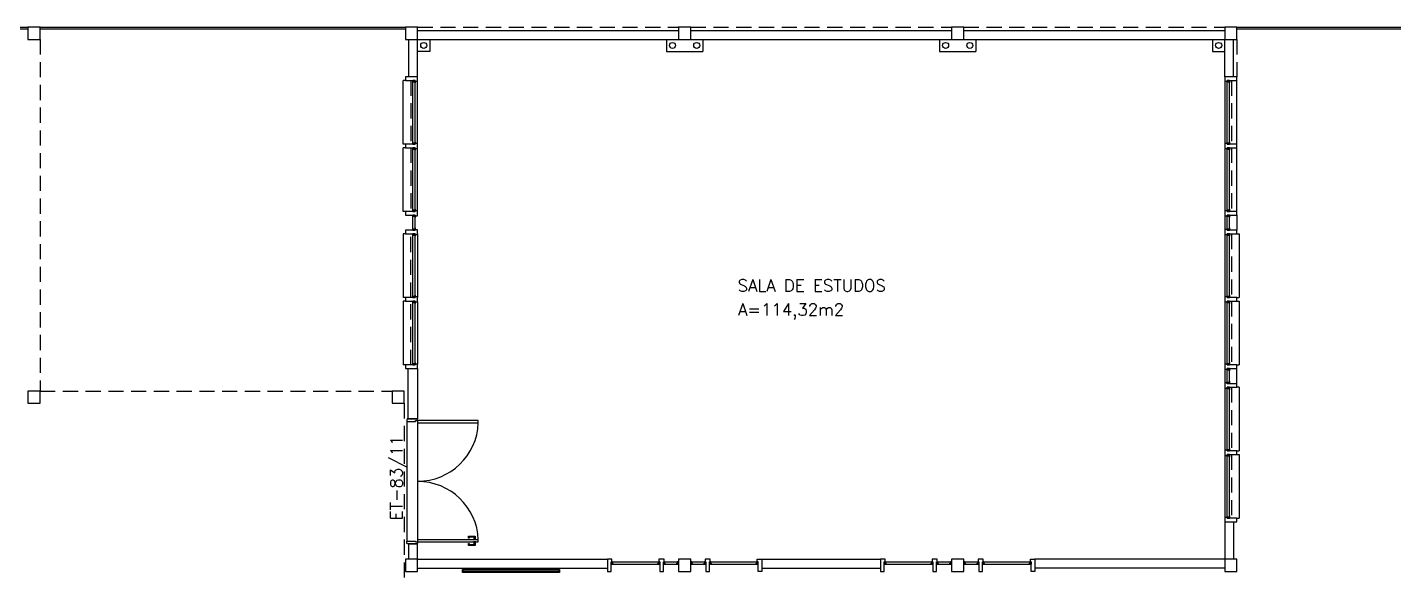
# Model space of a CAD drawing. Header units: centimetres. Extents: x -214 to 72, y 205 to 367.
# Drawn here: x -116.95 to -94.43, y 312.32 to 321.32 of the extents above; entities that cross this region are included whole.
import ezdxf

# ---------------------------------------------------------------- set-up
doc = ezdxf.new("R2010")
doc.units = ezdxf.units.CM
doc.header["$MEASUREMENT"] = 0
doc.linetypes.add('HIDDEN', pattern=[0.375, 0.25, -0.125])
for name, color, linetype in [('ALV', 2, 'CONTINUOUS'), ('AR-ALV', 54, 'CONTINUOUS'), ('AR-AP', 143, 'CONTINUOUS'), ('AR-ESTC', 134, 'CONTINUOUS'), ('AR-PROJ', 1, 'HIDDEN'), ('AR-REV', 212, 'CONTINUOUS'), ('AREA', 2, 'CONTINUOUS'), ('DT-ESQ-MARCO-V', 131, 'CONTINUOUS'), ('DT-ESQ-PERFIL U-C', 142, 'CONTINUOUS'), ('ENDEREÇO NOVO', 2, 'CONTINUOUS'), ('ESQ', 1, 'CONTINUOUS'), ('ESTRUT', 3, 'CONTINUOUS'), ('PainelFELTRO', 2, 'CONTINUOUS'), ('PM-FOLHA-C', 34, 'CONTINUOUS'), ('PM-FOLHA-V2', 92, 'CONTINUOUS'), ('PM-MAÇANETA', 231, 'CONTINUOUS'), ('PM-MOVIMENTO', 1, 'CONTINUOUS'), ('PORTA', 1, 'CONTINUOUS'), ('PROJ', 1, 'HIDDEN'), ('SOLEIRA', 1, 'CONTINUOUS'), ('TEXTO', 2, 'CONTINUOUS')]:
    doc.layers.add(name, color=color, linetype=linetype)
doc.styles.add('UNB-100', font='simplex.shx', dxfattribs={"height": 0.2})

# ---------------------------------------------------------------- blocks, each defined once
blk = doc.blocks.new('PainelFELTRO')
at = {"layer": 'PainelFELTRO'}
blk.add_hatch(color=2, dxfattribs=at).paths.add_polyline_path([(0.01, 0.06), (0.01, 0.03), (1.59, 0.03), (1.59, 0.06)])
for p, q in [((1.6, 0.07), (0, 0.07)), ((0, 0.07), (0, 0.02)), ((0, 0.02), (1.6, 0.02)), ((1.6, 0.02), (1.6, 0.07))]:
    blk.add_line(p, q, dxfattribs=at)
at = {"layer": 'PainelFELTRO', "color": 1}
for p, q in [((0, 0), (1.6, 0)), ((0.05, 0.02), (0.05, 0)), ((1.55, 0), (1.55, 0.02))]:
    blk.add_line(p, q, dxfattribs=at)
at = {"layer": 'PainelFELTRO', "color": 2}
for p, q in [((1.59, 0.06), (0.01, 0.06)), ((0.01, 0.06), (0.01, 0.03)), ((0.01, 0.03), (1.59, 0.03)), ((1.59, 0.03), (1.59, 0.06))]:
    blk.add_line(p, q, dxfattribs=at)

msp = doc.modelspace()

# ---------------------------------------------------------------- linework, layer by layer
at = {"layer": 'ALV'}
for p, q in [((-110.658, 320.5), (-110.658, 321.118)), ((-110.513, 321.263), (-106.213, 321.263)), ((-110.513, 321.118), (-106.213, 321.118)), ((-110.513, 320.5), (-110.513, 321.118)), ((-106.013, 321.263), (-101.713, 321.263)), ((-106.013, 321.118), (-101.713, 321.118)), ((-101.513, 321.263), (-97.213, 321.263)), ((-101.513, 321.118), (-97.213, 321.118)), ((-97.213, 320.5), (-97.213, 321.118)), ((-97.068, 320.5), (-97.068, 321.118)), ((-110.593, 320.439), (-110.593, 320.422)), ((-110.593, 319.409), (-110.593, 320.422)), ((-110.555, 320.44), (-110.592, 320.44)), ((-110.592, 320.422), (-110.592, 320.439)), ((-110.566, 320.422), (-110.592, 320.422)), ((-110.592, 320.42), (-110.566, 320.42)), ((-110.556, 320.422), (-110.566, 320.422)), ((-110.566, 320.42), (-110.556, 320.42)), ((-110.556, 320.42), (-110.556, 320.402)), ((-110.553, 320.402), (-110.553, 320.439)), ((-110.553, 319.429), (-110.553, 320.402)), ((-110.593, 319.392), (-110.593, 319.409)), ((-110.593, 319.329), (-110.593, 319.312)), ((-110.593, 318.299), (-110.593, 319.312)), ((-110.592, 319.41), (-110.566, 319.41)), ((-110.566, 319.409), (-110.592, 319.409)), ((-110.592, 319.409), (-110.592, 319.392)), ((-110.555, 319.39), (-110.592, 319.39)), ((-110.555, 319.33), (-110.592, 319.33)), ((-110.592, 319.312), (-110.592, 319.329)), ((-110.566, 319.312), (-110.592, 319.312)), ((-110.592, 319.31), (-110.566, 319.31)), ((-110.566, 319.41), (-110.556, 319.41)), ((-110.556, 319.409), (-110.566, 319.409)), ((-110.556, 319.312), (-110.566, 319.312)), ((-110.566, 319.31), (-110.556, 319.31)), ((-110.556, 319.41), (-110.556, 319.429)), ((-110.556, 319.31), (-110.556, 319.292)), ((-110.553, 319.429), (-110.553, 319.392)), ((-110.553, 319.292), (-110.553, 319.329)), ((-110.553, 318.319), (-110.553, 319.292)), ((-110.593, 318.282), (-110.593, 318.299)), ((-110.593, 318.219), (-110.593, 318.202)), ((-110.593, 317.989), (-110.593, 318.202)), ((-110.592, 318.3), (-110.566, 318.3)), ((-110.566, 318.299), (-110.592, 318.299)), ((-110.592, 318.299), (-110.592, 318.282)), ((-110.555, 318.28), (-110.592, 318.28)), ((-110.555, 318.22), (-110.592, 318.22)), ((-110.592, 318.202), (-110.592, 318.219)), ((-110.566, 318.202), (-110.592, 318.202)), ((-110.592, 318.2), (-110.566, 318.2)), ((-110.566, 318.3), (-110.556, 318.3)), ((-110.556, 318.299), (-110.566, 318.299)), ((-110.556, 318.202), (-110.566, 318.202)), ((-110.566, 318.2), (-110.556, 318.2)), ((-110.556, 318.3), (-110.556, 318.319)), ((-110.556, 318.2), (-110.556, 318.182)), ((-110.553, 318.319), (-110.553, 318.282)), ((-110.553, 318.182), (-110.553, 318.219)), ((-110.553, 318.009), (-110.553, 318.182)), ((-110.593, 317.972), (-110.593, 317.989)), ((-110.592, 317.99), (-110.566, 317.99)), ((-110.566, 317.989), (-110.592, 317.989)), ((-110.592, 317.989), (-110.592, 317.972)), ((-110.555, 317.97), (-110.592, 317.97)), ((-110.566, 317.99), (-110.556, 317.99)), ((-110.556, 317.989), (-110.566, 317.989)), ((-110.556, 317.99), (-110.556, 318.009)), ((-110.553, 318.009), (-110.553, 317.972)), ((-110.593, 317.909), (-110.593, 317.892)), ((-110.593, 316.879), (-110.593, 317.892)), ((-110.555, 317.91), (-110.592, 317.91)), ((-110.592, 317.892), (-110.592, 317.909)), ((-110.566, 317.892), (-110.592, 317.892)), ((-110.592, 317.89), (-110.566, 317.89)), ((-110.556, 317.892), (-110.566, 317.892)), ((-110.566, 317.89), (-110.556, 317.89)), ((-110.556, 317.89), (-110.556, 317.872)), ((-110.553, 317.872), (-110.553, 317.909)), ((-110.553, 316.899), (-110.553, 317.872)), ((-110.593, 316.862), (-110.593, 316.879)), ((-110.592, 316.88), (-110.566, 316.88)), ((-110.566, 316.879), (-110.592, 316.879)), ((-110.592, 316.879), (-110.592, 316.862)), ((-110.555, 316.86), (-110.592, 316.86)), ((-110.566, 316.88), (-110.556, 316.88)), ((-110.556, 316.879), (-110.566, 316.879)), ((-110.556, 316.88), (-110.556, 316.899)), ((-110.553, 316.899), (-110.553, 316.862)), ((-110.593, 316.799), (-110.593, 316.782)), ((-110.593, 315.769), (-110.593, 316.782)), ((-110.555, 316.8), (-110.592, 316.8)), ((-110.592, 316.782), (-110.592, 316.799)), ((-110.566, 316.782), (-110.592, 316.782)), ((-110.592, 316.78), (-110.566, 316.78)), ((-110.556, 316.782), (-110.566, 316.782)), ((-110.566, 316.78), (-110.556, 316.78)), ((-110.556, 316.78), (-110.556, 316.762)), ((-110.553, 316.762), (-110.553, 316.799)), ((-110.553, 315.789), (-110.553, 316.762)), ((-110.593, 315.752), (-110.593, 315.769)), ((-110.592, 315.77), (-110.566, 315.77)), ((-110.566, 315.769), (-110.592, 315.769)), ((-110.592, 315.769), (-110.592, 315.752)), ((-110.555, 315.75), (-110.592, 315.75)), ((-110.566, 315.77), (-110.556, 315.77)), ((-110.556, 315.769), (-110.566, 315.769)), ((-110.556, 315.77), (-110.556, 315.789)), ((-110.553, 315.789), (-110.553, 315.752)), ((-97.213, 313.16), (-97.213, 312.543)), ((-97.068, 313.16), (-97.068, 312.543)), ((-110.513, 312.543), (-107.383, 312.543)), ((-104.843, 312.543), (-102.883, 312.543)), ((-97.213, 312.543), (-100.343, 312.543)), ((-110.513, 312.398), (-107.383, 312.398)), ((-107.323, 312.464), (-107.323, 312.501)), ((-107.322, 312.503), (-107.305, 312.503)), ((-107.305, 312.501), (-107.322, 312.501)), ((-107.285, 312.463), (-107.322, 312.463)), ((-107.305, 312.503), (-106.542, 312.503)), ((-107.305, 312.476), (-107.305, 312.501)), ((-107.305, 312.466), (-107.305, 312.476)), ((-107.303, 312.501), (-107.303, 312.476)), ((-107.303, 312.476), (-107.303, 312.466)), ((-107.303, 312.466), (-107.285, 312.466)), ((-107.285, 312.463), (-106.562, 312.463)), ((-106.543, 312.466), (-106.562, 312.466)), ((-106.562, 312.463), (-106.525, 312.463)), ((-106.543, 312.501), (-106.543, 312.476)), ((-106.543, 312.476), (-106.543, 312.466)), ((-106.525, 312.503), (-106.542, 312.503)), ((-106.542, 312.476), (-106.542, 312.501)), ((-106.542, 312.501), (-106.525, 312.501)), ((-106.542, 312.466), (-106.542, 312.476)), ((-106.523, 312.464), (-106.523, 312.501)), ((-106.463, 312.464), (-106.463, 312.501)), ((-106.462, 312.503), (-106.445, 312.503)), ((-106.445, 312.501), (-106.462, 312.501)), ((-106.425, 312.463), (-106.462, 312.463)), ((-106.445, 312.503), (-106.232, 312.503)), ((-106.445, 312.476), (-106.445, 312.501)), ((-106.445, 312.466), (-106.445, 312.476)), ((-106.443, 312.501), (-106.443, 312.476)), ((-106.443, 312.476), (-106.443, 312.466)), ((-106.443, 312.466), (-106.425, 312.466)), ((-106.425, 312.463), (-106.252, 312.463)), ((-106.233, 312.466), (-106.252, 312.466)), ((-106.252, 312.463), (-106.215, 312.463)), ((-106.233, 312.501), (-106.233, 312.476)), ((-106.233, 312.476), (-106.233, 312.466)), ((-106.215, 312.503), (-106.232, 312.503)), ((-106.232, 312.476), (-106.232, 312.501)), ((-106.232, 312.501), (-106.215, 312.501)), ((-106.232, 312.466), (-106.232, 312.476)), ((-106.213, 312.464), (-106.213, 312.501)), ((-106.013, 312.464), (-106.013, 312.501)), ((-106.012, 312.503), (-105.995, 312.503)), ((-105.995, 312.501), (-106.012, 312.501)), ((-105.975, 312.463), (-106.012, 312.463)), ((-105.995, 312.503), (-105.782, 312.503)), ((-105.995, 312.476), (-105.995, 312.501)), ((-105.995, 312.466), (-105.995, 312.476)), ((-105.993, 312.501), (-105.993, 312.476)), ((-105.993, 312.476), (-105.993, 312.466)), ((-105.993, 312.466), (-105.975, 312.466)), ((-105.975, 312.463), (-105.802, 312.463)), ((-105.783, 312.466), (-105.802, 312.466)), ((-105.802, 312.463), (-105.765, 312.463)), ((-105.783, 312.501), (-105.783, 312.476)), ((-105.783, 312.476), (-105.783, 312.466)), ((-105.765, 312.503), (-105.782, 312.503)), ((-105.782, 312.476), (-105.782, 312.501)), ((-105.782, 312.501), (-105.765, 312.501)), ((-105.782, 312.466), (-105.782, 312.476)), ((-105.763, 312.464), (-105.763, 312.501)), ((-105.703, 312.464), (-105.703, 312.501)), ((-105.702, 312.503), (-105.685, 312.503)), ((-105.685, 312.501), (-105.702, 312.501)), ((-105.665, 312.463), (-105.702, 312.463)), ((-105.685, 312.503), (-104.922, 312.503)), ((-105.685, 312.476), (-105.685, 312.501)), ((-105.685, 312.466), (-105.685, 312.476)), ((-105.683, 312.501), (-105.683, 312.476)), ((-105.683, 312.476), (-105.683, 312.466)), ((-105.683, 312.466), (-105.665, 312.466)), ((-105.665, 312.463), (-104.942, 312.463)), ((-104.923, 312.466), (-104.942, 312.466)), ((-104.942, 312.463), (-104.905, 312.463)), ((-104.923, 312.501), (-104.923, 312.476)), ((-104.923, 312.476), (-104.923, 312.466)), ((-104.905, 312.503), (-104.922, 312.503)), ((-104.922, 312.476), (-104.922, 312.501)), ((-104.922, 312.501), (-104.905, 312.501)), ((-104.922, 312.466), (-104.922, 312.476)), ((-104.903, 312.464), (-104.903, 312.501)), ((-104.843, 312.398), (-102.883, 312.398)), ((-102.823, 312.464), (-102.823, 312.501)), ((-102.822, 312.503), (-102.805, 312.503)), ((-102.805, 312.501), (-102.822, 312.501)), ((-102.785, 312.463), (-102.822, 312.463)), ((-102.805, 312.503), (-102.042, 312.503)), ((-102.805, 312.476), (-102.805, 312.501)), ((-102.805, 312.466), (-102.805, 312.476)), ((-102.803, 312.501), (-102.803, 312.476)), ((-102.803, 312.476), (-102.803, 312.466)), ((-102.803, 312.466), (-102.785, 312.466)), ((-102.785, 312.463), (-102.062, 312.463)), ((-102.043, 312.466), (-102.062, 312.466)), ((-102.062, 312.463), (-102.025, 312.463)), ((-102.043, 312.501), (-102.043, 312.476)), ((-102.043, 312.476), (-102.043, 312.466)), ((-102.025, 312.503), (-102.042, 312.503)), ((-102.042, 312.476), (-102.042, 312.501)), ((-102.042, 312.501), (-102.025, 312.501)), ((-102.042, 312.466), (-102.042, 312.476)), ((-102.023, 312.464), (-102.023, 312.501)), ((-101.963, 312.464), (-101.963, 312.501)), ((-101.962, 312.503), (-101.945, 312.503)), ((-101.945, 312.501), (-101.962, 312.501)), ((-101.925, 312.463), (-101.962, 312.463)), ((-101.945, 312.503), (-101.732, 312.503)), ((-101.945, 312.476), (-101.945, 312.501)), ((-101.945, 312.466), (-101.945, 312.476)), ((-101.943, 312.501), (-101.943, 312.476)), ((-101.943, 312.476), (-101.943, 312.466)), ((-101.943, 312.466), (-101.925, 312.466)), ((-101.925, 312.463), (-101.752, 312.463)), ((-101.733, 312.466), (-101.752, 312.466)), ((-101.752, 312.463), (-101.715, 312.463)), ((-101.733, 312.501), (-101.733, 312.476)), ((-101.733, 312.476), (-101.733, 312.466)), ((-101.715, 312.503), (-101.732, 312.503)), ((-101.732, 312.476), (-101.732, 312.501)), ((-101.732, 312.501), (-101.715, 312.501)), ((-101.732, 312.466), (-101.732, 312.476)), ((-101.713, 312.464), (-101.713, 312.501)), ((-101.513, 312.464), (-101.513, 312.501)), ((-101.512, 312.503), (-101.495, 312.503)), ((-101.495, 312.501), (-101.512, 312.501)), ((-101.475, 312.463), (-101.512, 312.463)), ((-101.495, 312.503), (-101.282, 312.503)), ((-101.495, 312.476), (-101.495, 312.501)), ((-101.495, 312.466), (-101.495, 312.476)), ((-101.493, 312.501), (-101.493, 312.476)), ((-101.493, 312.476), (-101.493, 312.466)), ((-101.493, 312.466), (-101.475, 312.466)), ((-101.475, 312.463), (-101.302, 312.463)), ((-101.283, 312.466), (-101.302, 312.466)), ((-101.302, 312.463), (-101.265, 312.463)), ((-101.283, 312.501), (-101.283, 312.476)), ((-101.283, 312.476), (-101.283, 312.466)), ((-101.265, 312.503), (-101.282, 312.503)), ((-101.282, 312.476), (-101.282, 312.501)), ((-101.282, 312.501), (-101.265, 312.501)), ((-101.282, 312.466), (-101.282, 312.476)), ((-101.263, 312.464), (-101.263, 312.501)), ((-101.203, 312.464), (-101.203, 312.501)), ((-101.202, 312.503), (-101.185, 312.503)), ((-101.185, 312.501), (-101.202, 312.501)), ((-101.165, 312.463), (-101.202, 312.463)), ((-101.185, 312.503), (-100.422, 312.503)), ((-101.185, 312.476), (-101.185, 312.501)), ((-101.185, 312.466), (-101.185, 312.476)), ((-101.183, 312.501), (-101.183, 312.476)), ((-101.183, 312.476), (-101.183, 312.466)), ((-101.183, 312.466), (-101.165, 312.466)), ((-101.165, 312.463), (-100.442, 312.463)), ((-100.423, 312.466), (-100.442, 312.466)), ((-100.442, 312.463), (-100.405, 312.463)), ((-100.423, 312.501), (-100.423, 312.476)), ((-100.423, 312.476), (-100.423, 312.466)), ((-100.405, 312.503), (-100.422, 312.503)), ((-100.422, 312.476), (-100.422, 312.501)), ((-100.422, 312.501), (-100.405, 312.501)), ((-100.422, 312.466), (-100.422, 312.476)), ((-100.403, 312.464), (-100.403, 312.501)), ((-97.213, 312.398), (-100.343, 312.398))]:
    msp.add_line(p, q, dxfattribs=at)
at = {"layer": 'ALV', "color": 2}
for p, q in [((-110.673, 315.69), (-110.673, 314.86)), ((-110.513, 315.69), (-110.513, 314.86))]:
    msp.add_line(p, q, dxfattribs=at)
at = {"layer": 'ALV'}
for points in [[(-110.513, 320.5), (-110.713, 320.5), (-110.713, 320.44), (-110.553, 320.44), (-110.553, 320.43), (-110.513, 320.43), (-110.513, 320.5)], [(-110.553, 319.4), (-110.553, 319.39), (-110.713, 319.39), (-110.713, 319.33), (-110.553, 319.33), (-110.553, 319.32), (-110.513, 319.32), (-110.513, 319.4)], [(-110.553, 318.29), (-110.553, 318.28), (-110.713, 318.28), (-110.713, 318.22), (-110.553, 318.22), (-110.553, 318.21), (-110.513, 318.21), (-110.513, 318.29)], [(-110.553, 317.98), (-110.553, 317.97), (-110.713, 317.97), (-110.713, 317.91), (-110.553, 317.91), (-110.553, 317.9), (-110.513, 317.9), (-110.513, 317.98)], [(-110.553, 316.87), (-110.553, 316.86), (-110.713, 316.86), (-110.713, 316.8), (-110.553, 316.8), (-110.553, 316.79), (-110.513, 316.79), (-110.513, 316.87)], [(-110.513, 315.69), (-110.513, 315.76), (-110.553, 315.76), (-110.553, 315.75), (-110.713, 315.75), (-110.713, 315.69), (-110.513, 315.69)], [(-107.383, 312.543), (-107.383, 312.343), (-107.323, 312.343), (-107.323, 312.503), (-107.311, 312.503), (-107.311, 312.543), (-107.383, 312.543)], [(-106.536, 312.503), (-106.523, 312.503), (-106.523, 312.343), (-106.463, 312.343), (-106.463, 312.503), (-106.451, 312.503), (-106.451, 312.543), (-106.536, 312.543)], [(-106.013, 312.543), (-106.213, 312.543), (-106.213, 312.343), (-106.013, 312.343)], [(-105.776, 312.503), (-105.763, 312.503), (-105.763, 312.343), (-105.703, 312.343), (-105.703, 312.503), (-105.691, 312.503), (-105.691, 312.543), (-105.776, 312.543)], [(-104.843, 312.543), (-104.843, 312.343), (-104.903, 312.343), (-104.903, 312.503), (-104.916, 312.503), (-104.916, 312.543), (-104.843, 312.543)], [(-102.883, 312.543), (-102.883, 312.343), (-102.823, 312.343), (-102.823, 312.503), (-102.811, 312.503), (-102.811, 312.543), (-102.883, 312.543)], [(-102.036, 312.503), (-102.023, 312.503), (-102.023, 312.343), (-101.963, 312.343), (-101.963, 312.503), (-101.951, 312.503), (-101.951, 312.543), (-102.036, 312.543)], [(-101.513, 312.543), (-101.713, 312.543), (-101.713, 312.343), (-101.513, 312.343)], [(-101.276, 312.503), (-101.263, 312.503), (-101.263, 312.343), (-101.203, 312.343), (-101.203, 312.503), (-101.191, 312.503), (-101.191, 312.543), (-101.276, 312.543)], [(-100.343, 312.543), (-100.343, 312.343), (-100.403, 312.343), (-100.403, 312.503), (-100.416, 312.503), (-100.416, 312.543), (-100.343, 312.543)]]:
    msp.add_lwpolyline(points, close=True, dxfattribs=at)
for points in [[(-110.592, 320.439), (-110.555, 320.439), (-110.555, 320.402)], [(-110.592, 319.392), (-110.555, 319.392), (-110.555, 319.429)], [(-110.592, 319.329), (-110.555, 319.329), (-110.555, 319.292)], [(-110.592, 318.282), (-110.555, 318.282), (-110.555, 318.319)], [(-110.592, 318.219), (-110.555, 318.219), (-110.555, 318.182)], [(-110.592, 317.972), (-110.555, 317.972), (-110.555, 318.009)], [(-110.592, 317.909), (-110.555, 317.909), (-110.555, 317.872)], [(-110.592, 316.862), (-110.555, 316.862), (-110.555, 316.899)], [(-110.592, 316.799), (-110.555, 316.799), (-110.555, 316.762)], [(-110.592, 315.752), (-110.555, 315.752), (-110.555, 315.789)], [(-107.322, 312.501), (-107.322, 312.464), (-107.285, 312.464)], [(-106.525, 312.501), (-106.525, 312.464), (-106.562, 312.464)], [(-106.462, 312.501), (-106.462, 312.464), (-106.425, 312.464)], [(-106.215, 312.501), (-106.215, 312.464), (-106.252, 312.464)], [(-106.012, 312.501), (-106.012, 312.464), (-105.975, 312.464)], [(-105.765, 312.501), (-105.765, 312.464), (-105.802, 312.464)], [(-105.702, 312.501), (-105.702, 312.464), (-105.665, 312.464)], [(-104.905, 312.501), (-104.905, 312.464), (-104.942, 312.464)], [(-102.822, 312.501), (-102.822, 312.464), (-102.785, 312.464)], [(-102.025, 312.501), (-102.025, 312.464), (-102.062, 312.464)], [(-101.962, 312.501), (-101.962, 312.464), (-101.925, 312.464)], [(-101.715, 312.501), (-101.715, 312.464), (-101.752, 312.464)], [(-101.512, 312.501), (-101.512, 312.464), (-101.475, 312.464)], [(-101.265, 312.501), (-101.265, 312.464), (-101.302, 312.464)], [(-101.202, 312.501), (-101.202, 312.464), (-101.165, 312.464)], [(-100.405, 312.501), (-100.405, 312.464), (-100.442, 312.464)]]:
    msp.add_lwpolyline(points, dxfattribs=at)
for centre, start, end in [((-110.592, 320.439), 90, 180), ((-110.592, 320.422), 180, 270), ((-110.556, 320.42), 360, 90), ((-110.555, 320.439), 0, 90.0614), ((-110.555, 320.402), 180, 0), ((-110.592, 319.409), 90, 180), ((-110.592, 319.392), 180, 270), ((-110.592, 319.329), 90, 180), ((-110.592, 319.312), 180, 270), ((-110.555, 319.429), 0, 180), ((-110.556, 319.41), 270, 0), ((-110.556, 319.31), 360, 90), ((-110.555, 319.292), 180, 0), ((-110.555, 319.392), 269.9386, 0), ((-110.555, 319.329), 0, 90.0614), ((-110.592, 318.299), 90, 180), ((-110.592, 318.282), 180, 270), ((-110.592, 318.219), 90, 180), ((-110.592, 318.202), 180, 270), ((-110.555, 318.319), 0, 180), ((-110.556, 318.3), 270, 0), ((-110.556, 318.2), 360, 90), ((-110.555, 318.182), 180, 0), ((-110.555, 318.282), 269.9386, 0), ((-110.555, 318.219), 0, 90.0614), ((-110.592, 317.989), 90, 180), ((-110.592, 317.972), 180, 270), ((-110.555, 318.009), 0, 180), ((-110.556, 317.99), 270, 0), ((-110.555, 317.972), 269.9386, 0), ((-110.592, 317.909), 90, 180), ((-110.592, 317.892), 180, 270), ((-110.556, 317.89), 360, 90), ((-110.555, 317.872), 180, 0), ((-110.555, 317.909), 0, 90.0614), ((-110.592, 316.879), 90, 180), ((-110.592, 316.862), 180, 270), ((-110.555, 316.899), 0, 180), ((-110.556, 316.88), 270, 0), ((-110.555, 316.862), 269.9386, 0), ((-110.592, 316.799), 90, 180), ((-110.592, 316.782), 180, 270), ((-110.556, 316.78), 360, 90), ((-110.555, 316.762), 180, 0), ((-110.555, 316.799), 0, 90.0614), ((-110.592, 315.769), 90, 180), ((-110.592, 315.752), 180, 270), ((-110.555, 315.789), 0, 180), ((-110.556, 315.77), 270, 0), ((-110.555, 315.752), 269.9386, 0), ((-107.322, 312.501), 90, 180), ((-107.322, 312.464), 179.9386, 270), ((-107.305, 312.501), 0, 90), ((-107.303, 312.466), 180, 270), ((-107.285, 312.464), 270, 90), ((-106.562, 312.464), 90, 270), ((-106.542, 312.501), 90, 180), ((-106.543, 312.466), 270, 360), ((-106.525, 312.501), 0, 90), ((-106.525, 312.464), 270, 0.0614), ((-106.462, 312.501), 90, 180), ((-106.462, 312.464), 179.9386, 270), ((-106.445, 312.501), 0, 90), ((-106.443, 312.466), 180, 270), ((-106.425, 312.464), 270, 90), ((-106.252, 312.464), 90, 270), ((-106.232, 312.501), 90, 180), ((-106.233, 312.466), 270, 360), ((-106.215, 312.501), 0, 90), ((-106.215, 312.464), 270, 0.0614), ((-106.012, 312.501), 90, 180), ((-106.012, 312.464), 179.9386, 270), ((-105.995, 312.501), 0, 90), ((-105.993, 312.466), 180, 270), ((-105.975, 312.464), 270, 90), ((-105.802, 312.464), 90, 270), ((-105.782, 312.501), 90, 180), ((-105.783, 312.466), 270, 360), ((-105.765, 312.501), 0, 90), ((-105.765, 312.464), 270, 0.0614), ((-105.702, 312.501), 90, 180), ((-105.702, 312.464), 179.9386, 270), ((-105.685, 312.501), 0, 90), ((-105.683, 312.466), 180, 270), ((-105.665, 312.464), 270, 90), ((-104.942, 312.464), 90, 270), ((-104.922, 312.501), 90, 180), ((-104.923, 312.466), 270, 360), ((-104.905, 312.501), 0, 90), ((-104.905, 312.464), 270, 0.0614), ((-102.822, 312.501), 90, 180), ((-102.822, 312.464), 179.9386, 270), ((-102.805, 312.501), 0, 90), ((-102.803, 312.466), 180, 270), ((-102.785, 312.464), 270, 90), ((-102.062, 312.464), 90, 270), ((-102.042, 312.501), 90, 180), ((-102.043, 312.466), 270, 360), ((-102.025, 312.501), 0, 90), ((-102.025, 312.464), 270, 0.0614), ((-101.962, 312.501), 90, 180), ((-101.962, 312.464), 179.9386, 270), ((-101.945, 312.501), 0, 90), ((-101.943, 312.466), 180, 270), ((-101.925, 312.464), 270, 90), ((-101.752, 312.464), 90, 270), ((-101.732, 312.501), 90, 180), ((-101.733, 312.466), 270, 360), ((-101.715, 312.501), 0, 90), ((-101.715, 312.464), 270, 0.0614), ((-101.512, 312.501), 90, 180), ((-101.512, 312.464), 179.9386, 270), ((-101.495, 312.501), 0, 90), ((-101.493, 312.466), 180, 270), ((-101.475, 312.464), 270, 90), ((-101.302, 312.464), 90, 270), ((-101.282, 312.501), 90, 180), ((-101.283, 312.466), 270, 360), ((-101.265, 312.501), 0, 90), ((-101.265, 312.464), 270, 0.0614), ((-101.202, 312.501), 90, 180), ((-101.202, 312.464), 179.9386, 270), ((-101.185, 312.501), 0, 90), ((-101.183, 312.466), 180, 270), ((-101.165, 312.464), 270, 90), ((-100.442, 312.464), 90, 270), ((-100.422, 312.501), 90, 180), ((-100.423, 312.466), 270, 360), ((-100.405, 312.501), 0, 90), ((-100.405, 312.464), 270, 0.0614)]:
    msp.add_arc(centre, 0.0015, start, end, dxfattribs=at)
at = {"layer": 'AR-ALV', "color": 2}
for p, q in [((-110.313, 321.118), (-110.313, 320.918)), ((-106.413, 321.118), (-106.413, 320.918)), ((-105.813, 321.118), (-105.813, 320.918)), ((-101.913, 321.118), (-101.913, 320.918)), ((-101.313, 321.118), (-101.313, 320.918)), ((-97.413, 321.118), (-97.413, 320.918)), ((-110.313, 320.918), (-110.513, 320.918)), ((-106.413, 320.918), (-105.813, 320.918)), ((-101.913, 320.918), (-101.313, 320.918)), ((-97.413, 320.918), (-97.213, 320.918))]:
    msp.add_line(p, q, dxfattribs=at)
at = {"layer": 'AR-AP', "color": 2}
for centre in [(-110.413, 321.018), (-106.313, 321.018), (-105.913, 321.018), (-101.813, 321.018), (-101.413, 321.018), (-97.313, 321.018)]:
    msp.add_circle(centre, 0.05, dxfattribs=at)
at = {"layer": 'AR-ESTC', "color": 2}
for points in [[(-110.513, 321.318), (-110.713, 321.318), (-110.713, 321.118), (-110.513, 321.118)], [(-106.013, 321.318), (-106.213, 321.318), (-106.213, 321.118), (-106.013, 321.118)], [(-101.513, 321.318), (-101.713, 321.318), (-101.713, 321.118), (-101.513, 321.118)], [(-97.013, 321.318), (-97.213, 321.318), (-97.213, 321.118), (-97.013, 321.118)], [(-97.173, 319.318), (-97.173, 319.33), (-97.013, 319.33), (-97.013, 319.39), (-97.173, 319.39), (-97.173, 319.403), (-97.213, 319.403), (-97.213, 319.318)], [(-97.173, 318.208), (-97.173, 318.22), (-97.013, 318.22), (-97.013, 318.28), (-97.173, 318.28), (-97.173, 318.293), (-97.213, 318.293), (-97.213, 318.208)], [(-97.173, 317.898), (-97.173, 317.91), (-97.013, 317.91), (-97.013, 317.97), (-97.173, 317.97), (-97.173, 317.983), (-97.213, 317.983), (-97.213, 317.898)], [(-97.173, 316.788), (-97.173, 316.8), (-97.013, 316.8), (-97.013, 316.86), (-97.173, 316.86), (-97.173, 316.873), (-97.213, 316.873), (-97.213, 316.788)], [(-97.173, 315.678), (-97.173, 315.69), (-97.013, 315.69), (-97.013, 315.75), (-97.173, 315.75), (-97.173, 315.763), (-97.213, 315.763), (-97.213, 315.678)], [(-110.735, 315.318), (-110.935, 315.318), (-110.935, 315.118), (-110.735, 315.118)], [(-97.173, 315.368), (-97.173, 315.38), (-97.013, 315.38), (-97.013, 315.44), (-97.173, 315.44), (-97.173, 315.453), (-97.213, 315.453), (-97.213, 315.368)], [(-97.173, 314.258), (-97.173, 314.27), (-97.013, 314.27), (-97.013, 314.33), (-97.173, 314.33), (-97.173, 314.343), (-97.213, 314.343), (-97.213, 314.258)], [(-97.213, 313.16), (-97.013, 313.16), (-97.013, 313.22), (-97.173, 313.22), (-97.173, 313.233), (-97.213, 313.233), (-97.213, 313.16)], [(-110.513, 312.543), (-110.713, 312.543), (-110.713, 312.343), (-110.513, 312.343)], [(-97.013, 312.543), (-97.213, 312.543), (-97.213, 312.343), (-97.013, 312.343)]]:
    msp.add_lwpolyline(points, close=True, dxfattribs=at)
msp.add_lwpolyline([(-97.213, 320.5), (-97.213, 320.428), (-97.173, 320.428), (-97.173, 320.44), (-97.013, 320.44), (-97.013, 320.5), (-97.213, 320.5)], dxfattribs=at)
at = {"layer": 'AR-PROJ'}
for p, q in [((-110.513, 321.318), (-106.213, 321.318)), ((-106.013, 321.318), (-101.713, 321.318)), ((-101.513, 321.318), (-97.213, 321.318)), ((-97.013, 321.118), (-97.013, 320.5)), ((-110.623, 320.44), (-110.623, 319.39)), ((-97.103, 320.44), (-97.103, 319.39)), ((-110.623, 319.33), (-110.623, 318.28)), ((-97.103, 319.33), (-97.103, 318.28)), ((-110.623, 316.86), (-110.623, 317.91)), ((-97.103, 317.91), (-97.103, 316.86)), ((-110.623, 315.75), (-110.623, 316.8)), ((-97.103, 316.8), (-97.103, 315.75)), ((-97.103, 315.38), (-97.103, 314.33)), ((-97.103, 314.27), (-97.103, 313.22))]:
    msp.add_line(p, q, dxfattribs=at)
at = {"layer": 'AR-REV', "color": 2}
for p, q in [((-110.673, 314.86), (-110.513, 314.86)), ((-110.658, 312.8), (-110.513, 312.8)), ((-110.658, 312.543), (-110.658, 312.8)), ((-110.513, 312.543), (-110.513, 312.8))]:
    msp.add_line(p, q, dxfattribs=at)
at = {"layer": 'DT-ESQ-MARCO-V', "color": 2, "ltscale": 0.1}
for p, q in [((-97.173, 319.409), (-97.173, 320.422)), ((-97.133, 319.429), (-97.133, 320.402)), ((-97.173, 318.299), (-97.173, 319.312)), ((-97.133, 318.319), (-97.133, 319.292)), ((-97.173, 317.989), (-97.173, 318.202)), ((-97.133, 318.009), (-97.133, 318.182)), ((-97.173, 316.879), (-97.173, 317.892)), ((-97.133, 316.899), (-97.133, 317.872)), ((-97.173, 315.769), (-97.173, 316.782)), ((-97.133, 315.789), (-97.133, 316.762)), ((-97.173, 315.459), (-97.173, 315.672)), ((-97.133, 315.479), (-97.133, 315.652)), ((-97.173, 314.349), (-97.173, 315.362)), ((-97.133, 314.369), (-97.133, 315.342)), ((-97.173, 313.239), (-97.173, 314.252)), ((-97.133, 313.259), (-97.133, 314.232))]:
    msp.add_line(p, q, dxfattribs=at)
at = {"layer": 'DT-ESQ-PERFIL U-C', "color": 2, "ltscale": 0.1}
for p, q in [((-97.173, 320.439), (-97.173, 320.422)), ((-97.135, 320.44), (-97.172, 320.44)), ((-97.172, 320.422), (-97.172, 320.439)), ((-97.146, 320.422), (-97.172, 320.422)), ((-97.172, 320.42), (-97.146, 320.42)), ((-97.136, 320.422), (-97.146, 320.422)), ((-97.146, 320.42), (-97.136, 320.42)), ((-97.136, 320.42), (-97.136, 320.402)), ((-97.133, 320.402), (-97.133, 320.439)), ((-97.173, 319.392), (-97.173, 319.409)), ((-97.173, 319.329), (-97.173, 319.312)), ((-97.172, 319.41), (-97.146, 319.41)), ((-97.146, 319.409), (-97.172, 319.409)), ((-97.172, 319.409), (-97.172, 319.392)), ((-97.135, 319.39), (-97.172, 319.39)), ((-97.135, 319.33), (-97.172, 319.33)), ((-97.172, 319.312), (-97.172, 319.329)), ((-97.146, 319.312), (-97.172, 319.312)), ((-97.172, 319.31), (-97.146, 319.31)), ((-97.146, 319.41), (-97.136, 319.41)), ((-97.136, 319.409), (-97.146, 319.409)), ((-97.136, 319.312), (-97.146, 319.312)), ((-97.146, 319.31), (-97.136, 319.31)), ((-97.136, 319.41), (-97.136, 319.429)), ((-97.136, 319.31), (-97.136, 319.292)), ((-97.133, 319.429), (-97.133, 319.392)), ((-97.133, 319.292), (-97.133, 319.329)), ((-97.173, 318.282), (-97.173, 318.299)), ((-97.173, 318.219), (-97.173, 318.202)), ((-97.172, 318.3), (-97.146, 318.3)), ((-97.146, 318.299), (-97.172, 318.299)), ((-97.172, 318.299), (-97.172, 318.282)), ((-97.135, 318.28), (-97.172, 318.28)), ((-97.135, 318.22), (-97.172, 318.22)), ((-97.172, 318.202), (-97.172, 318.219)), ((-97.146, 318.202), (-97.172, 318.202)), ((-97.172, 318.2), (-97.146, 318.2)), ((-97.146, 318.3), (-97.136, 318.3)), ((-97.136, 318.299), (-97.146, 318.299)), ((-97.136, 318.202), (-97.146, 318.202)), ((-97.146, 318.2), (-97.136, 318.2)), ((-97.136, 318.3), (-97.136, 318.319)), ((-97.136, 318.2), (-97.136, 318.182)), ((-97.133, 318.319), (-97.133, 318.282)), ((-97.133, 318.182), (-97.133, 318.219)), ((-97.173, 317.972), (-97.173, 317.989)), ((-97.172, 317.99), (-97.146, 317.99)), ((-97.146, 317.989), (-97.172, 317.989)), ((-97.172, 317.989), (-97.172, 317.972)), ((-97.135, 317.97), (-97.172, 317.97)), ((-97.146, 317.99), (-97.136, 317.99)), ((-97.136, 317.989), (-97.146, 317.989)), ((-97.136, 317.99), (-97.136, 318.009)), ((-97.133, 318.009), (-97.133, 317.972)), ((-97.173, 317.909), (-97.173, 317.892)), ((-97.135, 317.91), (-97.172, 317.91)), ((-97.172, 317.892), (-97.172, 317.909)), ((-97.146, 317.892), (-97.172, 317.892)), ((-97.172, 317.89), (-97.146, 317.89)), ((-97.136, 317.892), (-97.146, 317.892)), ((-97.146, 317.89), (-97.136, 317.89)), ((-97.136, 317.89), (-97.136, 317.872)), ((-97.133, 317.872), (-97.133, 317.909)), ((-97.173, 316.862), (-97.173, 316.879)), ((-97.172, 316.88), (-97.146, 316.88)), ((-97.146, 316.879), (-97.172, 316.879)), ((-97.172, 316.879), (-97.172, 316.862)), ((-97.135, 316.86), (-97.172, 316.86)), ((-97.146, 316.88), (-97.136, 316.88)), ((-97.136, 316.879), (-97.146, 316.879)), ((-97.136, 316.88), (-97.136, 316.899)), ((-97.133, 316.899), (-97.133, 316.862)), ((-97.173, 316.799), (-97.173, 316.782)), ((-97.135, 316.8), (-97.172, 316.8)), ((-97.172, 316.782), (-97.172, 316.799)), ((-97.146, 316.782), (-97.172, 316.782)), ((-97.172, 316.78), (-97.146, 316.78)), ((-97.136, 316.782), (-97.146, 316.782)), ((-97.146, 316.78), (-97.136, 316.78)), ((-97.136, 316.78), (-97.136, 316.762)), ((-97.133, 316.762), (-97.133, 316.799)), ((-97.173, 315.752), (-97.173, 315.769)), ((-97.173, 315.689), (-97.173, 315.672)), ((-97.172, 315.77), (-97.146, 315.77)), ((-97.146, 315.769), (-97.172, 315.769)), ((-97.172, 315.769), (-97.172, 315.752)), ((-97.135, 315.75), (-97.172, 315.75)), ((-97.135, 315.69), (-97.172, 315.69)), ((-97.172, 315.672), (-97.172, 315.689)), ((-97.146, 315.77), (-97.136, 315.77)), ((-97.136, 315.769), (-97.146, 315.769)), ((-97.136, 315.77), (-97.136, 315.789)), ((-97.133, 315.789), (-97.133, 315.752)), ((-97.133, 315.652), (-97.133, 315.689)), ((-97.146, 315.672), (-97.172, 315.672)), ((-97.172, 315.67), (-97.146, 315.67)), ((-97.172, 315.46), (-97.146, 315.46)), ((-97.136, 315.672), (-97.146, 315.672)), ((-97.146, 315.67), (-97.136, 315.67)), ((-97.146, 315.46), (-97.136, 315.46)), ((-97.136, 315.67), (-97.136, 315.652)), ((-97.136, 315.46), (-97.136, 315.479)), ((-97.133, 315.479), (-97.133, 315.442)), ((-97.173, 315.442), (-97.173, 315.459)), ((-97.173, 315.379), (-97.173, 315.362)), ((-97.146, 315.459), (-97.172, 315.459)), ((-97.172, 315.459), (-97.172, 315.442)), ((-97.135, 315.44), (-97.172, 315.44)), ((-97.135, 315.38), (-97.172, 315.38)), ((-97.172, 315.362), (-97.172, 315.379)), ((-97.146, 315.362), (-97.172, 315.362)), ((-97.172, 315.36), (-97.146, 315.36)), ((-97.136, 315.459), (-97.146, 315.459)), ((-97.136, 315.362), (-97.146, 315.362)), ((-97.146, 315.36), (-97.136, 315.36)), ((-97.136, 315.36), (-97.136, 315.342)), ((-97.133, 315.342), (-97.133, 315.379)), ((-97.173, 314.332), (-97.173, 314.349)), ((-97.172, 314.35), (-97.146, 314.35)), ((-97.146, 314.349), (-97.172, 314.349)), ((-97.172, 314.349), (-97.172, 314.332)), ((-97.146, 314.35), (-97.136, 314.35)), ((-97.136, 314.349), (-97.146, 314.349)), ((-97.136, 314.35), (-97.136, 314.369)), ((-97.133, 314.369), (-97.133, 314.332)), ((-97.173, 314.269), (-97.173, 314.252)), ((-97.135, 314.33), (-97.172, 314.33)), ((-97.135, 314.27), (-97.172, 314.27)), ((-97.172, 314.252), (-97.172, 314.269)), ((-97.146, 314.252), (-97.172, 314.252)), ((-97.172, 314.25), (-97.146, 314.25)), ((-97.136, 314.252), (-97.146, 314.252)), ((-97.146, 314.25), (-97.136, 314.25)), ((-97.136, 314.25), (-97.136, 314.232)), ((-97.133, 314.232), (-97.133, 314.269)), ((-97.173, 313.222), (-97.173, 313.239)), ((-97.172, 313.24), (-97.146, 313.24)), ((-97.146, 313.239), (-97.172, 313.239)), ((-97.172, 313.239), (-97.172, 313.222)), ((-97.135, 313.22), (-97.172, 313.22)), ((-97.146, 313.24), (-97.136, 313.24)), ((-97.136, 313.239), (-97.146, 313.239)), ((-97.136, 313.24), (-97.136, 313.259)), ((-97.133, 313.259), (-97.133, 313.222))]:
    msp.add_line(p, q, dxfattribs=at)
for points in [[(-97.172, 320.439), (-97.135, 320.439), (-97.135, 320.402)], [(-97.172, 319.392), (-97.135, 319.392), (-97.135, 319.429)], [(-97.172, 319.329), (-97.135, 319.329), (-97.135, 319.292)], [(-97.172, 318.282), (-97.135, 318.282), (-97.135, 318.319)], [(-97.172, 318.219), (-97.135, 318.219), (-97.135, 318.182)], [(-97.172, 317.972), (-97.135, 317.972), (-97.135, 318.009)], [(-97.172, 317.909), (-97.135, 317.909), (-97.135, 317.872)], [(-97.172, 316.862), (-97.135, 316.862), (-97.135, 316.899)], [(-97.172, 316.799), (-97.135, 316.799), (-97.135, 316.762)], [(-97.172, 315.752), (-97.135, 315.752), (-97.135, 315.789)], [(-97.172, 315.689), (-97.135, 315.689), (-97.135, 315.652)], [(-97.172, 315.442), (-97.135, 315.442), (-97.135, 315.479)], [(-97.172, 315.379), (-97.135, 315.379), (-97.135, 315.342)], [(-97.172, 314.332), (-97.135, 314.332), (-97.135, 314.369)], [(-97.172, 314.269), (-97.135, 314.269), (-97.135, 314.232)], [(-97.172, 313.222), (-97.135, 313.222), (-97.135, 313.259)]]:
    msp.add_lwpolyline(points, dxfattribs=at)
for centre, start, end in [((-97.172, 320.439), 90, 180), ((-97.172, 320.422), 180, 270), ((-97.136, 320.42), 360, 90), ((-97.135, 320.439), 0, 90.0614), ((-97.135, 320.402), 180, 0), ((-97.172, 319.409), 90, 180), ((-97.172, 319.392), 180, 270), ((-97.172, 319.329), 90, 180), ((-97.172, 319.312), 180, 270), ((-97.135, 319.429), 0, 180), ((-97.136, 319.41), 270, 0), ((-97.136, 319.31), 360, 90), ((-97.135, 319.292), 180, 0), ((-97.135, 319.392), 269.9386, 0), ((-97.135, 319.329), 0, 90.0614), ((-97.172, 318.299), 90, 180), ((-97.172, 318.282), 180, 270), ((-97.172, 318.219), 90, 180), ((-97.172, 318.202), 180, 270), ((-97.135, 318.319), 0, 180), ((-97.136, 318.3), 270, 0), ((-97.136, 318.2), 360, 90), ((-97.135, 318.182), 180, 0), ((-97.135, 318.282), 269.9386, 0), ((-97.135, 318.219), 0, 90.0614), ((-97.172, 317.989), 90, 180), ((-97.172, 317.972), 180, 270), ((-97.135, 318.009), 0, 180), ((-97.136, 317.99), 270, 0), ((-97.135, 317.972), 269.9386, 0), ((-97.172, 317.909), 90, 180), ((-97.172, 317.892), 180, 270), ((-97.136, 317.89), 360, 90), ((-97.135, 317.872), 180, 0), ((-97.135, 317.909), 0, 90.0614), ((-97.172, 316.879), 90, 180), ((-97.172, 316.862), 180, 270), ((-97.135, 316.899), 0, 180), ((-97.136, 316.88), 270, 0), ((-97.135, 316.862), 269.9386, 0), ((-97.172, 316.799), 90, 180), ((-97.172, 316.782), 180, 270), ((-97.136, 316.78), 360, 90), ((-97.135, 316.762), 180, 0), ((-97.135, 316.799), 0, 90.0614), ((-97.172, 315.769), 90, 180), ((-97.172, 315.752), 180, 270), ((-97.172, 315.689), 90, 180), ((-97.135, 315.789), 0, 180), ((-97.136, 315.77), 270, 0), ((-97.135, 315.752), 269.9386, 0), ((-97.135, 315.689), 0, 90.0614), ((-97.172, 315.672), 180, 270), ((-97.172, 315.459), 90, 180), ((-97.136, 315.67), 360, 90), ((-97.135, 315.652), 180, 0), ((-97.135, 315.479), 0, 180), ((-97.136, 315.46), 270, 0), ((-97.172, 315.442), 180, 270), ((-97.172, 315.379), 90, 180), ((-97.172, 315.362), 180, 270), ((-97.136, 315.36), 360, 90), ((-97.135, 315.342), 180, 0), ((-97.135, 315.442), 269.9386, 0), ((-97.135, 315.379), 0, 90.0614), ((-97.172, 314.349), 90, 180), ((-97.135, 314.369), 0, 180), ((-97.136, 314.35), 270, 0), ((-97.172, 314.332), 180, 270), ((-97.172, 314.269), 90, 180), ((-97.172, 314.252), 180, 270), ((-97.136, 314.25), 360, 90), ((-97.135, 314.232), 180, 0), ((-97.135, 314.332), 269.9386, 0), ((-97.135, 314.269), 0, 90.0614), ((-97.172, 313.239), 90, 180), ((-97.172, 313.222), 180, 270), ((-97.135, 313.259), 0, 180), ((-97.136, 313.24), 270, 0), ((-97.135, 313.222), 269.9386, 0)]:
    msp.add_arc(centre, 0.0015, start, end, dxfattribs=at)
at = {"layer": 'ESQ'}
for p, q in [((-110.753, 319.39), (-110.753, 320.44)), ((-110.713, 320.44), (-110.753, 320.44)), ((-110.513, 319.39), (-110.513, 320.43)), ((-97.213, 320.428), (-97.213, 319.403)), ((-97.013, 319.39), (-97.013, 320.44)), ((-110.713, 319.39), (-110.753, 319.39)), ((-110.713, 319.33), (-110.753, 319.33)), ((-110.753, 318.28), (-110.753, 319.33)), ((-110.513, 318.29), (-110.513, 319.32)), ((-97.213, 319.318), (-97.213, 318.293)), ((-97.013, 318.28), (-97.013, 319.33)), ((-110.713, 318.28), (-110.753, 318.28)), ((-97.213, 318.22), (-97.213, 317.983)), ((-97.013, 318.22), (-97.013, 317.97)), ((-110.713, 317.91), (-110.753, 317.91)), ((-110.753, 317.91), (-110.753, 316.86)), ((-110.513, 317.91), (-110.513, 316.86)), ((-97.213, 317.898), (-97.213, 316.873)), ((-97.013, 317.91), (-96.973, 317.91)), ((-96.973, 317.91), (-96.973, 316.86)), ((-110.713, 316.86), (-110.753, 316.86)), ((-97.013, 316.86), (-96.973, 316.86)), ((-110.713, 316.8), (-110.753, 316.8)), ((-110.753, 316.8), (-110.753, 315.75)), ((-110.513, 316.79), (-110.513, 315.76)), ((-97.213, 316.788), (-97.213, 315.763)), ((-97.013, 316.8), (-96.973, 316.8)), ((-96.973, 316.8), (-96.973, 315.75)), ((-110.713, 315.75), (-110.753, 315.75)), ((-97.213, 315.69), (-97.213, 315.44)), ((-97.013, 315.75), (-96.973, 315.75)), ((-97.013, 315.44), (-97.013, 315.69)), ((-97.213, 315.38), (-97.213, 314.343)), ((-96.973, 315.38), (-97.013, 315.38)), ((-96.973, 315.38), (-96.973, 314.33)), ((-97.213, 314.258), (-97.213, 313.233)), ((-97.013, 314.33), (-96.973, 314.33)), ((-97.013, 314.27), (-96.973, 314.27)), ((-96.973, 314.27), (-96.973, 313.22)), ((-97.013, 313.22), (-96.973, 313.22))]:
    msp.add_line(p, q, dxfattribs=at)
at = {"layer": 'ESTRUT'}
for points in [[(-116.735, 321.318), (-116.935, 321.318), (-116.935, 321.118), (-116.735, 321.118)], [(-116.735, 315.318), (-116.935, 315.318), (-116.935, 315.118), (-116.735, 315.118)]]:
    msp.add_lwpolyline(points, close=True, dxfattribs=at)
at = {"layer": 'ESTRUT', "color": 2}
msp.add_lwpolyline([(-110.735, 315.318), (-110.935, 315.318), (-110.935, 315.118), (-110.735, 315.118)], close=True, dxfattribs=at)
at = {"layer": 'PM-FOLHA-C', "color": 2}
for points in [[(-109.513, 314.83), (-110.513, 314.83), (-110.513, 314.795), (-109.513, 314.795), (-109.513, 314.83), (-109.513, 314.83)], [(-109.513, 312.865), (-109.513, 312.865), (-110.513, 312.865), (-110.513, 312.83), (-109.513, 312.83), (-109.513, 312.865), (-109.513, 312.865), (-109.513, 312.865)]]:
    msp.add_lwpolyline(points, dxfattribs=at)
at = {"layer": 'PM-FOLHA-V2', "color": 2}
for points in [[(-110.683, 314.85), (-110.693, 314.85), (-110.693, 314.815), (-110.548, 314.815), (-110.548, 314.83), (-110.513, 314.83), (-110.513, 314.85), (-110.523, 314.85), (-110.523, 314.86), (-110.683, 314.86)], [(-110.683, 312.81), (-110.693, 312.81), (-110.693, 312.845), (-110.548, 312.845), (-110.548, 312.83), (-110.513, 312.83), (-110.513, 312.81), (-110.523, 312.81), (-110.523, 312.8), (-110.683, 312.8)]]:
    msp.add_lwpolyline(points, close=True, dxfattribs=at)
at = {"layer": 'PM-MAÇANETA', "color": 1}
for points in [[(-109.563, 312.925), (-109.563, 312.87), (-109.583, 312.87), (-109.583, 312.909, 0.414214), (-109.585, 312.91), (-109.663, 312.91), (-109.663, 312.89), (-109.673, 312.89), (-109.673, 312.925)], [(-109.563, 312.825), (-109.563, 312.77), (-109.673, 312.77), (-109.673, 312.805), (-109.663, 312.805), (-109.663, 312.785), (-109.585, 312.785, 0.414214), (-109.583, 312.787), (-109.583, 312.825)]]:
    msp.add_lwpolyline(points, format="xyb", close=True, dxfattribs=at)
for points in [[(-109.593, 312.87), (-109.553, 312.87), (-109.553, 312.865), (-109.593, 312.865)], [(-109.593, 312.825), (-109.553, 312.825), (-109.553, 312.83), (-109.593, 312.83)]]:
    msp.add_lwpolyline(points, close=True, dxfattribs=at)
at = {"layer": 'PM-MOVIMENTO'}
for centre, start, end in [((-110.513, 314.83), 270, 357.8886), ((-110.513, 312.828), 2.1114, 90)]:
    msp.add_arc(centre, 1, start, end, dxfattribs=at)
at = {"layer": 'PORTA'}
for points in [[(-116.935, 321.318), (-116.935, 321.288), (-120.135, 321.288), (-120.135, 321.318), (-116.935, 321.318)], [(-110.713, 321.288), (-116.735, 321.288), (-116.735, 321.318), (-110.713, 321.318)], [(-92.677, 321.318), (-92.677, 321.288), (-97.013, 321.288)], [(-97.013, 321.318), (-92.677, 321.318)]]:
    msp.add_lwpolyline(points, dxfattribs=at)
at = {"layer": 'PROJ'}
for p, q in [((-116.735, 321.118), (-116.735, 315.318)), ((-116.735, 315.318), (-110.935, 315.318)), ((-110.735, 315.118), (-110.735, 309.218))]:
    msp.add_line(p, q, dxfattribs=at)
at = {"layer": 'PROJ', "color": 2}
msp.add_line((-110.735, 315.318), (-110.735, 315.318), dxfattribs=at)
at = {"layer": 'SOLEIRA'}
for p, q in [((-110.693, 314.815), (-110.693, 312.845)), ((-110.513, 314.83), (-110.513, 312.83))]:
    msp.add_line(p, q, dxfattribs=at)

# ---------------------------------------------------------------- block references
at = {"layer": 'ALV', "color": 6, "xscale": -1, "rotation": 180}
msp.add_blockref('PainelFELTRO', (-109.775, 312.398), dxfattribs=at)

# ---------------------------------------------------------------- texts
at = {"layer": 'AREA', "style": 'UNB-100'}
msp.add_text('A=114,32m2', height=0.2, dxfattribs=at).set_placement((-105.232, 316.562))
at = {"layer": 'ENDEREÇO NOVO', "style": 'UNB-100'}
msp.add_text('ET-83/11', height=0.2, rotation=90, dxfattribs=at).set_placement((-110.763, 313.188))
at = {"layer": 'TEXTO', "style": 'UNB-100'}
msp.add_text('SALA DE ESTUDOS', height=0.2, dxfattribs=at).set_placement((-105.24, 316.959))

doc.saveas('drawing.dxf')
